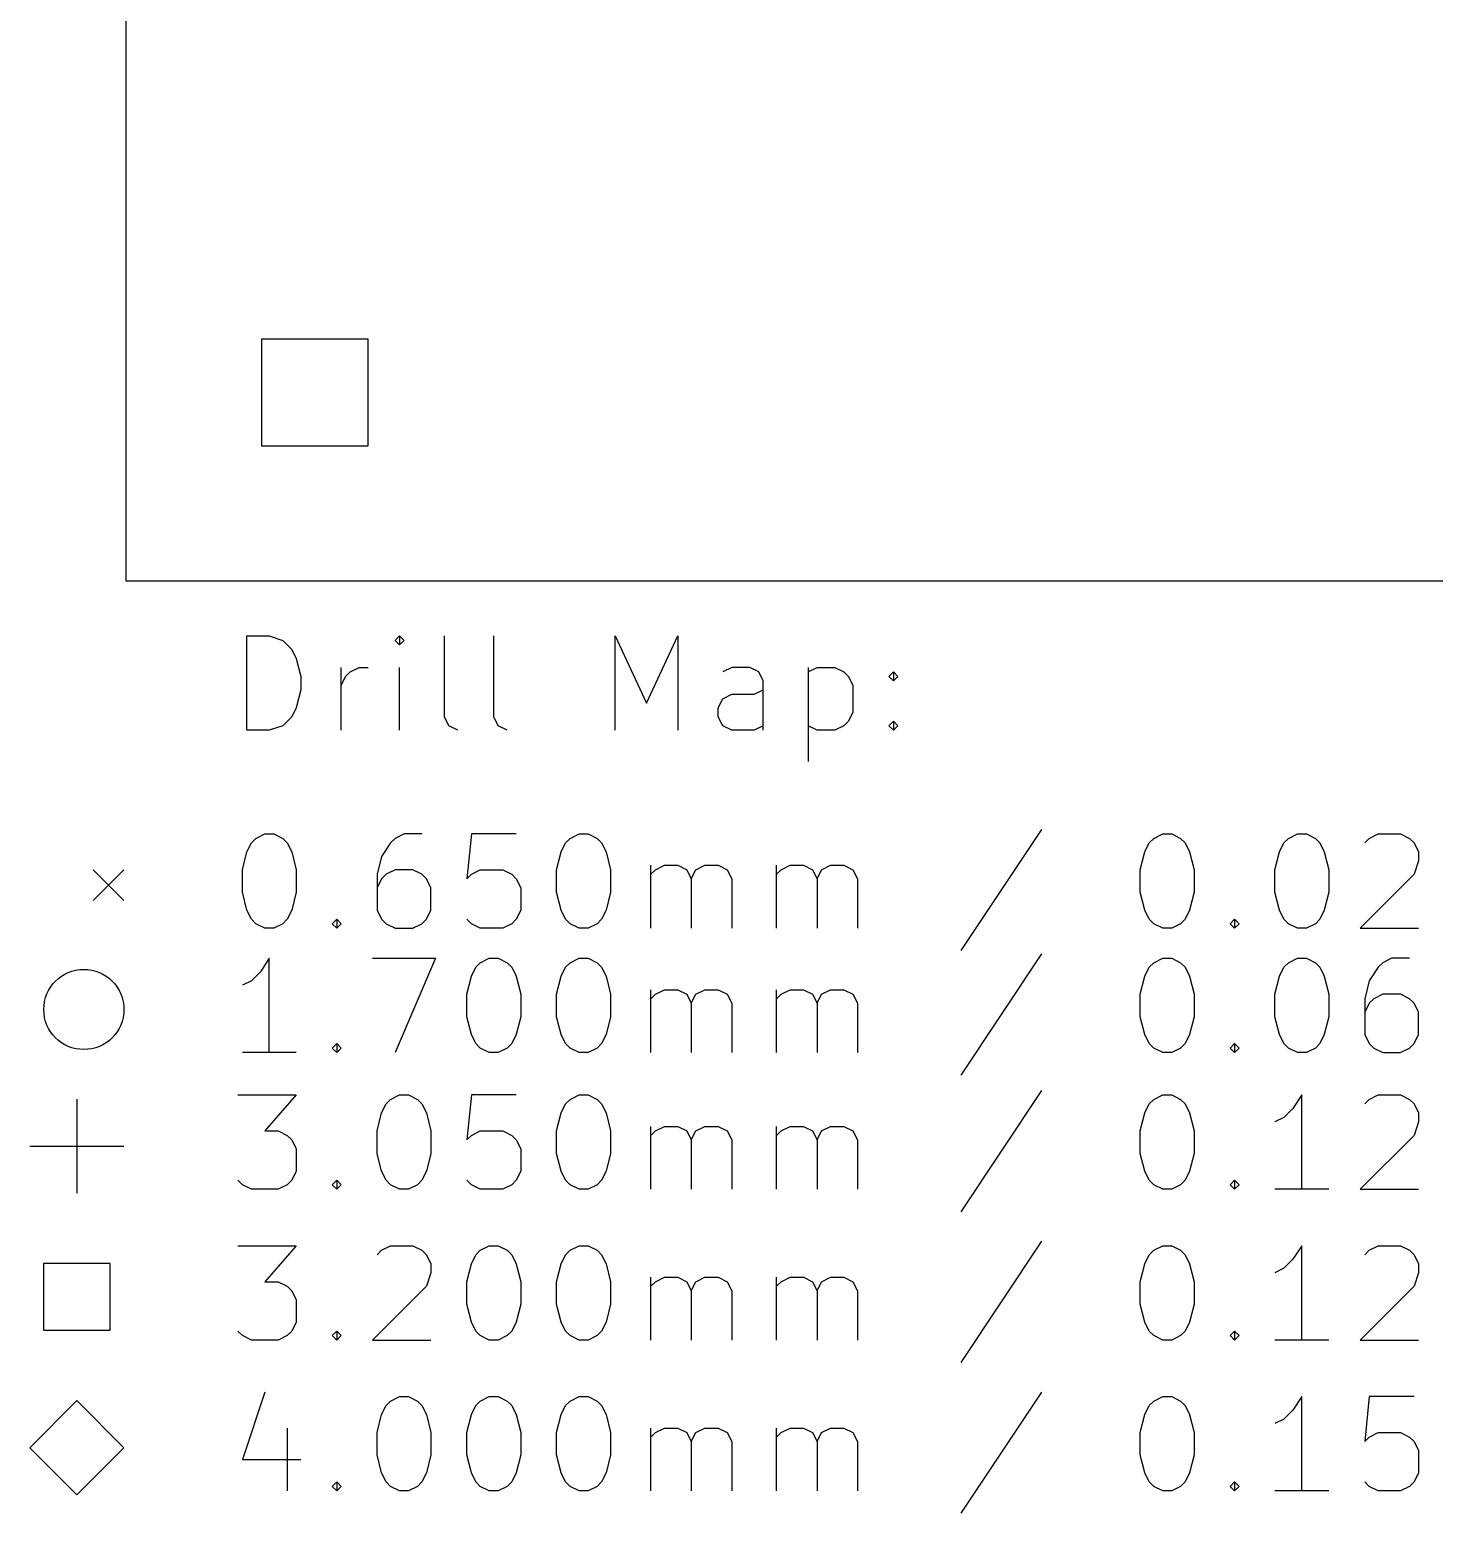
# Model space of a CAD drawing. Extents: x 0.63 to 10.16, y -5.71 to -0.71.
# Drawn here: x 0.628 to 1.801, y -5.7 to -4.461 of the extents above; entities that cross this region are included whole.
import ezdxf

# ---------------------------------------------------------------- set-up
doc = ezdxf.new("R2010")
doc.units = 0
doc.header["$MEASUREMENT"] = 0
doc.layers.add('BLACK', color=7, linetype='CONTINUOUS')

msp = doc.modelspace()

# ---------------------------------------------------------------- linework, layer by layer
at = {"layer": 'BLACK', "linetype": 'CONTINUOUS'}
for p, q in [((0.708661, -4.92126), (0.708661, -0.708661)), ((0.910684, -4.71924), (0.821599, -4.71924)), ((0.821599, -4.71924), (0.821599, -4.80832)), ((0.910684, -4.80832), (0.910684, -4.71924)), ((0.821599, -4.80832), (0.910684, -4.80832)), ((10.1575, -4.92126), (0.708661, -4.92126)), ((0.809361, -5.04586), (0.809361, -4.96712)), ((0.809361, -4.96712), (0.828109, -4.96712)), ((0.828109, -4.96712), (0.839357, -4.97087)), ((0.936845, -4.96712), (0.933095, -4.97087)), ((0.940595, -4.97087), (0.936845, -4.96712)), ((0.936845, -4.96712), (0.936845, -4.97462)), ((0.97434, -5.03461), (0.97434, -4.96712)), ((1.01559, -5.03461), (1.01559, -4.96712)), ((1.11682, -5.04586), (1.11682, -4.96712)), ((1.11682, -4.96712), (1.14307, -5.02336)), ((1.14307, -5.02336), (1.16932, -4.96712)), ((1.16932, -4.96712), (1.16932, -5.04586)), ((0.839357, -4.97087), (0.846856, -4.97837)), ((0.846856, -4.97837), (0.850606, -4.98587)), ((0.933095, -4.97087), (0.936845, -4.97462)), ((0.936845, -4.97462), (0.940595, -4.97087)), ((0.850606, -4.98587), (0.854355, -5.00087)), ((0.888101, -5.04586), (0.888101, -4.99337)), ((0.8956, -4.99712), (0.903099, -4.99337)), ((0.903099, -4.99337), (0.910598, -4.99337)), ((0.936845, -5.04586), (0.936845, -4.99337)), ((1.21431, -4.99337), (1.20681, -4.99712)), ((1.22931, -4.99337), (1.21431, -4.99337)), ((1.23681, -4.99712), (1.22931, -4.99337)), ((1.27805, -4.99337), (1.27805, -5.07211)), ((1.27805, -4.99712), (1.28555, -4.99337)), ((1.28555, -4.99337), (1.30055, -4.99337)), ((1.30055, -4.99337), (1.30805, -4.99712)), ((0.854355, -5.00087), (0.854355, -5.01211)), ((0.888101, -5.00836), (0.891851, -5.00087)), ((0.891851, -5.00087), (0.8956, -4.99712)), ((1.24056, -5.00461), (1.23681, -4.99712)), ((1.24056, -5.04586), (1.24056, -5.00461)), ((1.30805, -4.99712), (1.3118, -5.00087)), ((1.3118, -5.00087), (1.31555, -5.00836)), ((1.34554, -5.00087), (1.34929, -4.99712)), ((1.34929, -5.00461), (1.34554, -5.00087)), ((1.34929, -4.99712), (1.35304, -5.00087)), ((1.34929, -4.99712), (1.34929, -5.00461)), ((1.35304, -5.00087), (1.34929, -5.00461)), ((0.854355, -5.01211), (0.850606, -5.02711)), ((1.20681, -5.01961), (1.21431, -5.01586)), ((1.21431, -5.01586), (1.23306, -5.01586)), ((1.23306, -5.01586), (1.24056, -5.01211)), ((1.31555, -5.00836), (1.31555, -5.03086)), ((0.850606, -5.02711), (0.846856, -5.03461)), ((1.20306, -5.02711), (1.20681, -5.01961)), ((1.20306, -5.03461), (1.20306, -5.02711)), ((1.31555, -5.03086), (1.3118, -5.03836)), ((0.839357, -5.04211), (0.828109, -5.04586)), ((0.846856, -5.03461), (0.839357, -5.04211)), ((0.97809, -5.04211), (0.97434, -5.03461)), ((0.985589, -5.04586), (0.97809, -5.04211)), ((1.01933, -5.04211), (1.01559, -5.03461)), ((1.02683, -5.04586), (1.01933, -5.04211)), ((1.20681, -5.04211), (1.20306, -5.03461)), ((1.21431, -5.04586), (1.20681, -5.04211)), ((1.24056, -5.04211), (1.23306, -5.04586)), ((1.28555, -5.04586), (1.27805, -5.04211)), ((1.30805, -5.04211), (1.30055, -5.04586)), ((1.3118, -5.03836), (1.30805, -5.04211)), ((1.34554, -5.04211), (1.34929, -5.03836)), ((1.34929, -5.04586), (1.34554, -5.04211)), ((1.34929, -5.03836), (1.35304, -5.04211)), ((1.34929, -5.03836), (1.34929, -5.04586)), ((1.35304, -5.04211), (1.34929, -5.04586)), ((0.828109, -5.04586), (0.809361, -5.04586)), ((1.23306, -5.04586), (1.21431, -5.04586)), ((1.30055, -5.04586), (1.28555, -5.04586)), ((1.47303, -5.12872), (1.40554, -5.22996)), ((0.809361, -5.14747), (0.81311, -5.13997)), ((0.81311, -5.13997), (0.81686, -5.13622)), ((0.81686, -5.13622), (0.824359, -5.13247)), ((0.824359, -5.13247), (0.831858, -5.13247)), ((0.831858, -5.13247), (0.839357, -5.13622)), ((0.839357, -5.13622), (0.843107, -5.13997)), ((0.843107, -5.13997), (0.846856, -5.14747)), ((0.929346, -5.13997), (0.921847, -5.15122)), ((0.933095, -5.13622), (0.929346, -5.13997)), ((0.940595, -5.13247), (0.933095, -5.13622)), ((0.955593, -5.13247), (0.940595, -5.13247)), ((0.996838, -5.13247), (0.993088, -5.16997)), ((1.03433, -5.13247), (0.996838, -5.13247)), ((1.07183, -5.14747), (1.07558, -5.13997)), ((1.07558, -5.13997), (1.07933, -5.13622)), ((1.07933, -5.13622), (1.08683, -5.13247)), ((1.08683, -5.13247), (1.09433, -5.13247)), ((1.09433, -5.13247), (1.10182, -5.13622)), ((1.10182, -5.13622), (1.10557, -5.13997)), ((1.10557, -5.13997), (1.10932, -5.14747)), ((1.55927, -5.14747), (1.56302, -5.13997)), ((1.56302, -5.13997), (1.56677, -5.13622)), ((1.56677, -5.13622), (1.57427, -5.13247)), ((1.57427, -5.13247), (1.58176, -5.13247)), ((1.58176, -5.13247), (1.58926, -5.13622)), ((1.58926, -5.13622), (1.59301, -5.13997)), ((1.59301, -5.13997), (1.59676, -5.14747)), ((1.67175, -5.14747), (1.6755, -5.13997)), ((1.6755, -5.13997), (1.67925, -5.13622)), ((1.67925, -5.13622), (1.68675, -5.13247)), ((1.68675, -5.13247), (1.69425, -5.13247)), ((1.69425, -5.13247), (1.70175, -5.13622)), ((1.70175, -5.13622), (1.7055, -5.13997)), ((1.7055, -5.13997), (1.70925, -5.14747)), ((1.74299, -5.13997), (1.74674, -5.13622)), ((1.74674, -5.13622), (1.75424, -5.13247)), ((1.75424, -5.13247), (1.77299, -5.13247)), ((1.77299, -5.13247), (1.78049, -5.13622)), ((1.78049, -5.13622), (1.78424, -5.13997)), ((1.78424, -5.13997), (1.78799, -5.14747)), ((0.805611, -5.16247), (0.809361, -5.14747)), ((0.846856, -5.14747), (0.850606, -5.16247)), ((0.921847, -5.15122), (0.918097, -5.16622)), ((1.06808, -5.16247), (1.07183, -5.14747)), ((1.10932, -5.14747), (1.11307, -5.16247)), ((1.55552, -5.16247), (1.55927, -5.14747)), ((1.59676, -5.14747), (1.60051, -5.16247)), ((1.668, -5.16247), (1.67175, -5.14747)), ((1.70925, -5.14747), (1.713, -5.16247)), ((1.78799, -5.15497), (1.78424, -5.16622)), ((1.78799, -5.14747), (1.78799, -5.15497)), ((0.681102, -5.1624), (0.706693, -5.18799)), ((0.706693, -5.1624), (0.681102, -5.18799)), ((0.805611, -5.18122), (0.805611, -5.16247)), ((0.850606, -5.16247), (0.850606, -5.18122)), ((0.918097, -5.16622), (0.918097, -5.19622)), ((0.925596, -5.16622), (0.921847, -5.16997)), ((0.933095, -5.16247), (0.925596, -5.16622)), ((0.948094, -5.16247), (0.933095, -5.16247)), ((0.955593, -5.16622), (0.948094, -5.16247)), ((0.959342, -5.16997), (0.955593, -5.16622)), ((0.993088, -5.16997), (0.996838, -5.16622)), ((0.996838, -5.16622), (1.00434, -5.16247)), ((1.00434, -5.16247), (1.02308, -5.16247)), ((1.02308, -5.16247), (1.03058, -5.16622)), ((1.03058, -5.16622), (1.03433, -5.16997)), ((1.06808, -5.18122), (1.06808, -5.16247)), ((1.11307, -5.16247), (1.11307, -5.18122)), ((1.14682, -5.21121), (1.14682, -5.15872)), ((1.14682, -5.16622), (1.15057, -5.16247)), ((1.15057, -5.16247), (1.15807, -5.15872)), ((1.15807, -5.15872), (1.16932, -5.15872)), ((1.16932, -5.15872), (1.17682, -5.16247)), ((1.17682, -5.16247), (1.18056, -5.16997)), ((1.18056, -5.16997), (1.18431, -5.16247)), ((1.18431, -5.16247), (1.19181, -5.15872)), ((1.19181, -5.15872), (1.20306, -5.15872)), ((1.20306, -5.15872), (1.21056, -5.16247)), ((1.21056, -5.16247), (1.21431, -5.16997)), ((1.25181, -5.21121), (1.25181, -5.15872)), ((1.25181, -5.16622), (1.25556, -5.16247)), ((1.25556, -5.16247), (1.26305, -5.15872)), ((1.26305, -5.15872), (1.2743, -5.15872)), ((1.2743, -5.15872), (1.2818, -5.16247)), ((1.2818, -5.16247), (1.28555, -5.16997)), ((1.28555, -5.16997), (1.2893, -5.16247)), ((1.2893, -5.16247), (1.2968, -5.15872)), ((1.2968, -5.15872), (1.30805, -5.15872)), ((1.30805, -5.15872), (1.31555, -5.16247)), ((1.31555, -5.16247), (1.3193, -5.16997)), ((1.55552, -5.18122), (1.55552, -5.16247)), ((1.60051, -5.16247), (1.60051, -5.18122)), ((1.668, -5.18122), (1.668, -5.16247)), ((1.713, -5.16247), (1.713, -5.18122)), ((1.78424, -5.16622), (1.73924, -5.21121)), ((0.921847, -5.16997), (0.918097, -5.17747)), ((0.963092, -5.17747), (0.959342, -5.16997)), ((0.963092, -5.19622), (0.963092, -5.17747)), ((1.03433, -5.16997), (1.03808, -5.17747)), ((1.03808, -5.17747), (1.03808, -5.19622)), ((1.18056, -5.16997), (1.18056, -5.21121)), ((1.21431, -5.16997), (1.21431, -5.21121)), ((1.28555, -5.16997), (1.28555, -5.21121)), ((1.3193, -5.16997), (1.3193, -5.21121)), ((0.809361, -5.19622), (0.805611, -5.18122)), ((0.850606, -5.18122), (0.846856, -5.19622)), ((1.07183, -5.19622), (1.06808, -5.18122)), ((1.11307, -5.18122), (1.10932, -5.19622)), ((1.55927, -5.19622), (1.55552, -5.18122)), ((1.60051, -5.18122), (1.59676, -5.19622)), ((1.67175, -5.19622), (1.668, -5.18122)), ((1.713, -5.18122), (1.70925, -5.19622)), ((0.81311, -5.20371), (0.809361, -5.19622)), ((0.81686, -5.20746), (0.81311, -5.20371)), ((0.843107, -5.20371), (0.839357, -5.20746)), ((0.846856, -5.19622), (0.843107, -5.20371)), ((0.880602, -5.20746), (0.884352, -5.20371)), ((0.884352, -5.20371), (0.888101, -5.20746)), ((0.884352, -5.20371), (0.884352, -5.21121)), ((0.918097, -5.19622), (0.921847, -5.20371)), ((0.921847, -5.20371), (0.925596, -5.20746)), ((0.955593, -5.20746), (0.959342, -5.20371)), ((0.959342, -5.20371), (0.963092, -5.19622)), ((0.996838, -5.20746), (0.993088, -5.20371)), ((1.03433, -5.20371), (1.03058, -5.20746)), ((1.03808, -5.19622), (1.03433, -5.20371)), ((1.07558, -5.20371), (1.07183, -5.19622)), ((1.07933, -5.20746), (1.07558, -5.20371)), ((1.10557, -5.20371), (1.10182, -5.20746)), ((1.10932, -5.19622), (1.10557, -5.20371)), ((1.56302, -5.20371), (1.55927, -5.19622)), ((1.56677, -5.20746), (1.56302, -5.20371)), ((1.59301, -5.20371), (1.58926, -5.20746)), ((1.59676, -5.19622), (1.59301, -5.20371)), ((1.63051, -5.20746), (1.63426, -5.20371)), ((1.63426, -5.20371), (1.63801, -5.20746)), ((1.63426, -5.20371), (1.63426, -5.21121)), ((1.6755, -5.20371), (1.67175, -5.19622)), ((1.67925, -5.20746), (1.6755, -5.20371)), ((1.7055, -5.20371), (1.70175, -5.20746)), ((1.70925, -5.19622), (1.7055, -5.20371)), ((0.824359, -5.21121), (0.81686, -5.20746)), ((0.831858, -5.21121), (0.824359, -5.21121)), ((0.839357, -5.20746), (0.831858, -5.21121)), ((0.884352, -5.21121), (0.880602, -5.20746)), ((0.888101, -5.20746), (0.884352, -5.21121)), ((0.925596, -5.20746), (0.933095, -5.21121)), ((0.933095, -5.21121), (0.948094, -5.21121)), ((0.948094, -5.21121), (0.955593, -5.20746)), ((1.00434, -5.21121), (0.996838, -5.20746)), ((1.02308, -5.21121), (1.00434, -5.21121)), ((1.03058, -5.20746), (1.02308, -5.21121)), ((1.08683, -5.21121), (1.07933, -5.20746)), ((1.09433, -5.21121), (1.08683, -5.21121)), ((1.10182, -5.20746), (1.09433, -5.21121)), ((1.57427, -5.21121), (1.56677, -5.20746)), ((1.58176, -5.21121), (1.57427, -5.21121)), ((1.58926, -5.20746), (1.58176, -5.21121)), ((1.63426, -5.21121), (1.63051, -5.20746)), ((1.63801, -5.20746), (1.63426, -5.21121)), ((1.68675, -5.21121), (1.67925, -5.20746)), ((1.69425, -5.21121), (1.68675, -5.21121)), ((1.70175, -5.20746), (1.69425, -5.21121)), ((1.73924, -5.21121), (1.78799, -5.21121)), ((0.828109, -5.23641), (0.82061, -5.24766)), ((0.828109, -5.31515), (0.828109, -5.23641)), ((0.914348, -5.23641), (0.966841, -5.23641)), ((0.966841, -5.23641), (0.933095, -5.31515)), ((1.00059, -5.24391), (1.00434, -5.24016)), ((1.00434, -5.24016), (1.01184, -5.23641)), ((1.01184, -5.23641), (1.01933, -5.23641)), ((1.01933, -5.23641), (1.02683, -5.24016)), ((1.02683, -5.24016), (1.03058, -5.24391)), ((1.07558, -5.24391), (1.07933, -5.24016)), ((1.07933, -5.24016), (1.08683, -5.23641)), ((1.08683, -5.23641), (1.09433, -5.23641)), ((1.09433, -5.23641), (1.10182, -5.24016)), ((1.10182, -5.24016), (1.10557, -5.24391)), ((1.47303, -5.23266), (1.40554, -5.3339)), ((1.56302, -5.24391), (1.56677, -5.24016)), ((1.56677, -5.24016), (1.57427, -5.23641)), ((1.57427, -5.23641), (1.58176, -5.23641)), ((1.58176, -5.23641), (1.58926, -5.24016)), ((1.58926, -5.24016), (1.59301, -5.24391)), ((1.6755, -5.24391), (1.67925, -5.24016)), ((1.67925, -5.24016), (1.68675, -5.23641)), ((1.68675, -5.23641), (1.69425, -5.23641)), ((1.69425, -5.23641), (1.70175, -5.24016)), ((1.70175, -5.24016), (1.7055, -5.24391)), ((1.75799, -5.24016), (1.75424, -5.24391)), ((1.76549, -5.23641), (1.75799, -5.24016)), ((1.78049, -5.23641), (1.76549, -5.23641)), ((0.82061, -5.24766), (0.81311, -5.25516)), ((0.993088, -5.26641), (0.996838, -5.25141)), ((0.996838, -5.25141), (1.00059, -5.24391)), ((1.03058, -5.24391), (1.03433, -5.25141)), ((1.03433, -5.25141), (1.03808, -5.26641)), ((1.06808, -5.26641), (1.07183, -5.25141)), ((1.07183, -5.25141), (1.07558, -5.24391)), ((1.10557, -5.24391), (1.10932, -5.25141)), ((1.10932, -5.25141), (1.11307, -5.26641)), ((1.55552, -5.26641), (1.55927, -5.25141)), ((1.55927, -5.25141), (1.56302, -5.24391)), ((1.59301, -5.24391), (1.59676, -5.25141)), ((1.59676, -5.25141), (1.60051, -5.26641)), ((1.668, -5.26641), (1.67175, -5.25141)), ((1.67175, -5.25141), (1.6755, -5.24391)), ((1.7055, -5.24391), (1.70925, -5.25141)), ((1.70925, -5.25141), (1.713, -5.26641)), ((1.75424, -5.24391), (1.74674, -5.25516)), ((0.81311, -5.25516), (0.805611, -5.25891)), ((0.993088, -5.28515), (0.993088, -5.26641)), ((1.03808, -5.26641), (1.03808, -5.28515)), ((1.06808, -5.28515), (1.06808, -5.26641)), ((1.11307, -5.26641), (1.11307, -5.28515)), ((1.14682, -5.31515), (1.14682, -5.26266)), ((1.14682, -5.27016), (1.15057, -5.26641)), ((1.15057, -5.26641), (1.15807, -5.26266)), ((1.15807, -5.26266), (1.16932, -5.26266)), ((1.16932, -5.26266), (1.17682, -5.26641)), ((1.17682, -5.26641), (1.18056, -5.27391)), ((1.18056, -5.27391), (1.18431, -5.26641)), ((1.18431, -5.26641), (1.19181, -5.26266)), ((1.19181, -5.26266), (1.20306, -5.26266)), ((1.20306, -5.26266), (1.21056, -5.26641)), ((1.21056, -5.26641), (1.21431, -5.27391)), ((1.25181, -5.31515), (1.25181, -5.26266)), ((1.25181, -5.27016), (1.25556, -5.26641)), ((1.25556, -5.26641), (1.26305, -5.26266)), ((1.26305, -5.26266), (1.2743, -5.26266)), ((1.2743, -5.26266), (1.2818, -5.26641)), ((1.2818, -5.26641), (1.28555, -5.27391)), ((1.28555, -5.27391), (1.2893, -5.26641)), ((1.2893, -5.26641), (1.2968, -5.26266)), ((1.2968, -5.26266), (1.30805, -5.26266)), ((1.30805, -5.26266), (1.31555, -5.26641)), ((1.31555, -5.26641), (1.3193, -5.27391)), ((1.55552, -5.28515), (1.55552, -5.26641)), ((1.60051, -5.26641), (1.60051, -5.28515)), ((1.668, -5.28515), (1.668, -5.26641)), ((1.713, -5.26641), (1.713, -5.28515)), ((1.74674, -5.25516), (1.74299, -5.27016)), ((1.75799, -5.26641), (1.75049, -5.27016)), ((1.77299, -5.26641), (1.75799, -5.26641)), ((1.78049, -5.27016), (1.77299, -5.26641)), ((1.18056, -5.27391), (1.18056, -5.31515)), ((1.21431, -5.27391), (1.21431, -5.31515)), ((1.28555, -5.27391), (1.28555, -5.31515)), ((1.3193, -5.27391), (1.3193, -5.31515)), ((1.74299, -5.27016), (1.74299, -5.30015)), ((1.74674, -5.27391), (1.74299, -5.28141)), ((1.75049, -5.27016), (1.74674, -5.27391)), ((1.78424, -5.27391), (1.78049, -5.27016)), ((1.78799, -5.28141), (1.78424, -5.27391)), ((0.996838, -5.30015), (0.993088, -5.28515)), ((1.03808, -5.28515), (1.03433, -5.30015)), ((1.07183, -5.30015), (1.06808, -5.28515)), ((1.11307, -5.28515), (1.10932, -5.30015)), ((1.55927, -5.30015), (1.55552, -5.28515)), ((1.60051, -5.28515), (1.59676, -5.30015)), ((1.67175, -5.30015), (1.668, -5.28515)), ((1.713, -5.28515), (1.70925, -5.30015)), ((1.78799, -5.30015), (1.78799, -5.28141)), ((1.00059, -5.30765), (0.996838, -5.30015)), ((1.03433, -5.30015), (1.03058, -5.30765)), ((1.07558, -5.30765), (1.07183, -5.30015)), ((1.10932, -5.30015), (1.10557, -5.30765)), ((1.56302, -5.30765), (1.55927, -5.30015)), ((1.59676, -5.30015), (1.59301, -5.30765)), ((1.6755, -5.30765), (1.67175, -5.30015)), ((1.70925, -5.30015), (1.7055, -5.30765)), ((1.74299, -5.30015), (1.74674, -5.30765)), ((1.78424, -5.30765), (1.78799, -5.30015)), ((0.850606, -5.31515), (0.805611, -5.31515)), ((0.880602, -5.3114), (0.884352, -5.30765)), ((0.884352, -5.31515), (0.880602, -5.3114)), ((0.884352, -5.30765), (0.888101, -5.3114)), ((0.884352, -5.30765), (0.884352, -5.31515)), ((0.888101, -5.3114), (0.884352, -5.31515)), ((1.00434, -5.3114), (1.00059, -5.30765)), ((1.01184, -5.31515), (1.00434, -5.3114)), ((1.01933, -5.31515), (1.01184, -5.31515)), ((1.02683, -5.3114), (1.01933, -5.31515)), ((1.03058, -5.30765), (1.02683, -5.3114)), ((1.07933, -5.3114), (1.07558, -5.30765)), ((1.08683, -5.31515), (1.07933, -5.3114)), ((1.09433, -5.31515), (1.08683, -5.31515)), ((1.10182, -5.3114), (1.09433, -5.31515)), ((1.10557, -5.30765), (1.10182, -5.3114)), ((1.56677, -5.3114), (1.56302, -5.30765)), ((1.57427, -5.31515), (1.56677, -5.3114)), ((1.58176, -5.31515), (1.57427, -5.31515)), ((1.58926, -5.3114), (1.58176, -5.31515)), ((1.59301, -5.30765), (1.58926, -5.3114)), ((1.63051, -5.3114), (1.63426, -5.30765)), ((1.63426, -5.31515), (1.63051, -5.3114)), ((1.63426, -5.30765), (1.63801, -5.3114)), ((1.63426, -5.30765), (1.63426, -5.31515)), ((1.63801, -5.3114), (1.63426, -5.31515)), ((1.67925, -5.3114), (1.6755, -5.30765)), ((1.68675, -5.31515), (1.67925, -5.3114)), ((1.69425, -5.31515), (1.68675, -5.31515)), ((1.70175, -5.3114), (1.69425, -5.31515)), ((1.7055, -5.30765), (1.70175, -5.3114)), ((1.74674, -5.30765), (1.75049, -5.3114)), ((1.75049, -5.3114), (1.75799, -5.31515)), ((1.75799, -5.31515), (1.77299, -5.31515)), ((1.77299, -5.31515), (1.78049, -5.3114)), ((1.78049, -5.3114), (1.78424, -5.30765)), ((0.667323, -5.35394), (0.667323, -5.43268)), ((0.801862, -5.35058), (0.850606, -5.35058)), ((0.850606, -5.35058), (0.824359, -5.38058)), ((0.929346, -5.35433), (0.936845, -5.35058)), ((0.936845, -5.35058), (0.944344, -5.35058)), ((0.944344, -5.35058), (0.951843, -5.35433)), ((0.996838, -5.35058), (0.993088, -5.38808)), ((1.03433, -5.35058), (0.996838, -5.35058)), ((1.07933, -5.35433), (1.08683, -5.35058)), ((1.08683, -5.35058), (1.09433, -5.35058)), ((1.09433, -5.35058), (1.10182, -5.35433)), ((1.47303, -5.34683), (1.40554, -5.44807)), ((1.56677, -5.35433), (1.57427, -5.35058)), ((1.57427, -5.35058), (1.58176, -5.35058)), ((1.58176, -5.35058), (1.58926, -5.35433)), ((1.6905, -5.35058), (1.683, -5.36183)), ((1.6905, -5.42932), (1.6905, -5.35058)), ((1.74674, -5.35433), (1.75424, -5.35058)), ((1.75424, -5.35058), (1.77299, -5.35058)), ((1.77299, -5.35058), (1.78049, -5.35433)), ((0.918097, -5.38058), (0.921847, -5.36558)), ((0.921847, -5.36558), (0.925596, -5.35808)), ((0.925596, -5.35808), (0.929346, -5.35433)), ((0.951843, -5.35433), (0.955593, -5.35808)), ((0.955593, -5.35808), (0.959342, -5.36558)), ((0.959342, -5.36558), (0.963092, -5.38058)), ((1.06808, -5.38058), (1.07183, -5.36558)), ((1.07183, -5.36558), (1.07558, -5.35808)), ((1.07558, -5.35808), (1.07933, -5.35433)), ((1.10182, -5.35433), (1.10557, -5.35808)), ((1.10557, -5.35808), (1.10932, -5.36558)), ((1.10932, -5.36558), (1.11307, -5.38058)), ((1.55552, -5.38058), (1.55927, -5.36558)), ((1.55927, -5.36558), (1.56302, -5.35808)), ((1.56302, -5.35808), (1.56677, -5.35433)), ((1.58926, -5.35433), (1.59301, -5.35808)), ((1.59301, -5.35808), (1.59676, -5.36558)), ((1.59676, -5.36558), (1.60051, -5.38058)), ((1.683, -5.36183), (1.6755, -5.36933)), ((1.74299, -5.35808), (1.74674, -5.35433)), ((1.78049, -5.35433), (1.78424, -5.35808)), ((1.78424, -5.35808), (1.78799, -5.36558)), ((1.78799, -5.36558), (1.78799, -5.37308)), ((1.14682, -5.42932), (1.14682, -5.37683)), ((1.15057, -5.38058), (1.15807, -5.37683)), ((1.15807, -5.37683), (1.16932, -5.37683)), ((1.16932, -5.37683), (1.17682, -5.38058)), ((1.18431, -5.38058), (1.19181, -5.37683)), ((1.19181, -5.37683), (1.20306, -5.37683)), ((1.20306, -5.37683), (1.21056, -5.38058)), ((1.25181, -5.42932), (1.25181, -5.37683)), ((1.25556, -5.38058), (1.26305, -5.37683)), ((1.26305, -5.37683), (1.2743, -5.37683)), ((1.2743, -5.37683), (1.2818, -5.38058)), ((1.2893, -5.38058), (1.2968, -5.37683)), ((1.2968, -5.37683), (1.30805, -5.37683)), ((1.30805, -5.37683), (1.31555, -5.38058)), ((1.6755, -5.36933), (1.668, -5.37308)), ((1.78799, -5.37308), (1.78424, -5.38433)), ((0.824359, -5.38058), (0.835608, -5.38058)), ((0.835608, -5.38058), (0.843107, -5.38433)), ((0.843107, -5.38433), (0.846856, -5.38808)), ((0.846856, -5.38808), (0.850606, -5.39558)), ((0.918097, -5.39933), (0.918097, -5.38058)), ((0.963092, -5.38058), (0.963092, -5.39933)), ((0.993088, -5.38808), (0.996838, -5.38433)), ((0.996838, -5.38433), (1.00434, -5.38058)), ((1.00434, -5.38058), (1.02308, -5.38058)), ((1.02308, -5.38058), (1.03058, -5.38433)), ((1.03058, -5.38433), (1.03433, -5.38808)), ((1.03433, -5.38808), (1.03808, -5.39558)), ((1.06808, -5.39933), (1.06808, -5.38058)), ((1.11307, -5.38058), (1.11307, -5.39933)), ((1.14682, -5.38433), (1.15057, -5.38058)), ((1.17682, -5.38058), (1.18056, -5.38808)), ((1.18056, -5.38808), (1.18431, -5.38058)), ((1.18056, -5.38808), (1.18056, -5.42932)), ((1.21056, -5.38058), (1.21431, -5.38808)), ((1.21431, -5.38808), (1.21431, -5.42932)), ((1.25181, -5.38433), (1.25556, -5.38058)), ((1.2818, -5.38058), (1.28555, -5.38808)), ((1.28555, -5.38808), (1.2893, -5.38058)), ((1.28555, -5.38808), (1.28555, -5.42932)), ((1.31555, -5.38058), (1.3193, -5.38808)), ((1.3193, -5.38808), (1.3193, -5.42932)), ((1.55552, -5.39933), (1.55552, -5.38058)), ((1.60051, -5.38058), (1.60051, -5.39933)), ((1.78424, -5.38433), (1.73924, -5.42932)), ((0.627953, -5.39331), (0.706693, -5.39331)), ((0.850606, -5.39558), (0.850606, -5.41433)), ((0.921847, -5.41433), (0.918097, -5.39933)), ((0.963092, -5.39933), (0.959342, -5.41433)), ((1.03808, -5.39558), (1.03808, -5.41433)), ((1.07183, -5.41433), (1.06808, -5.39933)), ((1.11307, -5.39933), (1.10932, -5.41433)), ((1.55927, -5.41433), (1.55552, -5.39933)), ((1.60051, -5.39933), (1.59676, -5.41433)), ((0.850606, -5.41433), (0.846856, -5.42183)), ((0.925596, -5.42183), (0.921847, -5.41433)), ((0.959342, -5.41433), (0.955593, -5.42183)), ((1.03808, -5.41433), (1.03433, -5.42183)), ((1.07558, -5.42183), (1.07183, -5.41433)), ((1.10932, -5.41433), (1.10557, -5.42183)), ((1.56302, -5.42183), (1.55927, -5.41433)), ((1.59676, -5.41433), (1.59301, -5.42183)), ((0.805611, -5.42557), (0.801862, -5.42183)), ((0.81311, -5.42932), (0.805611, -5.42557)), ((0.843107, -5.42557), (0.835608, -5.42932)), ((0.846856, -5.42183), (0.843107, -5.42557)), ((0.880602, -5.42557), (0.884352, -5.42183)), ((0.884352, -5.42932), (0.880602, -5.42557)), ((0.884352, -5.42183), (0.888101, -5.42557)), ((0.884352, -5.42183), (0.884352, -5.42932)), ((0.888101, -5.42557), (0.884352, -5.42932)), ((0.929346, -5.42557), (0.925596, -5.42183)), ((0.936845, -5.42932), (0.929346, -5.42557)), ((0.951843, -5.42557), (0.944344, -5.42932)), ((0.955593, -5.42183), (0.951843, -5.42557)), ((0.996838, -5.42557), (0.993088, -5.42183)), ((1.00434, -5.42932), (0.996838, -5.42557)), ((1.03058, -5.42557), (1.02308, -5.42932)), ((1.03433, -5.42183), (1.03058, -5.42557)), ((1.07933, -5.42557), (1.07558, -5.42183)), ((1.08683, -5.42932), (1.07933, -5.42557)), ((1.10182, -5.42557), (1.09433, -5.42932)), ((1.10557, -5.42183), (1.10182, -5.42557)), ((1.56677, -5.42557), (1.56302, -5.42183)), ((1.57427, -5.42932), (1.56677, -5.42557)), ((1.58926, -5.42557), (1.58176, -5.42932)), ((1.59301, -5.42183), (1.58926, -5.42557)), ((1.63051, -5.42557), (1.63426, -5.42183)), ((1.63426, -5.42932), (1.63051, -5.42557)), ((1.63426, -5.42183), (1.63801, -5.42557)), ((1.63426, -5.42183), (1.63426, -5.42932)), ((1.63801, -5.42557), (1.63426, -5.42932)), ((0.835608, -5.42932), (0.81311, -5.42932)), ((0.944344, -5.42932), (0.936845, -5.42932)), ((1.02308, -5.42932), (1.00434, -5.42932)), ((1.09433, -5.42932), (1.08683, -5.42932)), ((1.58176, -5.42932), (1.57427, -5.42932)), ((1.713, -5.42932), (1.668, -5.42932)), ((1.73924, -5.42932), (1.78799, -5.42932)), ((0.801862, -5.47657), (0.850606, -5.47657)), ((0.850606, -5.47657), (0.824359, -5.50656)), ((0.921847, -5.48032), (0.929346, -5.47657)), ((0.929346, -5.47657), (0.948094, -5.47657)), ((0.948094, -5.47657), (0.955593, -5.48032)), ((1.00434, -5.48032), (1.01184, -5.47657)), ((1.01184, -5.47657), (1.01933, -5.47657)), ((1.01933, -5.47657), (1.02683, -5.48032)), ((1.07933, -5.48032), (1.08683, -5.47657)), ((1.08683, -5.47657), (1.09433, -5.47657)), ((1.09433, -5.47657), (1.10182, -5.48032)), ((1.47303, -5.47282), (1.40554, -5.57406)), ((1.56677, -5.48032), (1.57427, -5.47657)), ((1.57427, -5.47657), (1.58176, -5.47657)), ((1.58176, -5.47657), (1.58926, -5.48032)), ((1.6905, -5.47657), (1.683, -5.48782)), ((1.6905, -5.55531), (1.6905, -5.47657)), ((1.74674, -5.48032), (1.75424, -5.47657)), ((1.75424, -5.47657), (1.77299, -5.47657)), ((1.77299, -5.47657), (1.78049, -5.48032)), ((0.918097, -5.48407), (0.921847, -5.48032)), ((0.955593, -5.48032), (0.959342, -5.48407)), ((0.959342, -5.48407), (0.963092, -5.49157)), ((0.996838, -5.49157), (1.00059, -5.48407)), ((1.00059, -5.48407), (1.00434, -5.48032)), ((1.02683, -5.48032), (1.03058, -5.48407)), ((1.03058, -5.48407), (1.03433, -5.49157)), ((1.07183, -5.49157), (1.07558, -5.48407)), ((1.07558, -5.48407), (1.07933, -5.48032)), ((1.10182, -5.48032), (1.10557, -5.48407)), ((1.10557, -5.48407), (1.10932, -5.49157)), ((1.55927, -5.49157), (1.56302, -5.48407)), ((1.56302, -5.48407), (1.56677, -5.48032)), ((1.58926, -5.48032), (1.59301, -5.48407)), ((1.59301, -5.48407), (1.59676, -5.49157)), ((1.683, -5.48782), (1.6755, -5.49532)), ((1.74299, -5.48407), (1.74674, -5.48032)), ((1.78049, -5.48032), (1.78424, -5.48407)), ((1.78424, -5.48407), (1.78799, -5.49157)), ((0.695162, -5.49145), (0.639484, -5.49145)), ((0.639484, -5.49145), (0.639484, -5.54713)), ((0.695162, -5.54713), (0.695162, -5.49145)), ((0.963092, -5.49907), (0.959342, -5.51031)), ((0.963092, -5.49157), (0.963092, -5.49907)), ((0.993088, -5.50656), (0.996838, -5.49157)), ((1.03433, -5.49157), (1.03808, -5.50656)), ((1.06808, -5.50656), (1.07183, -5.49157)), ((1.10932, -5.49157), (1.11307, -5.50656)), ((1.14682, -5.55531), (1.14682, -5.50282)), ((1.15057, -5.50656), (1.15807, -5.50282)), ((1.15807, -5.50282), (1.16932, -5.50282)), ((1.16932, -5.50282), (1.17682, -5.50656)), ((1.18431, -5.50656), (1.19181, -5.50282)), ((1.19181, -5.50282), (1.20306, -5.50282)), ((1.20306, -5.50282), (1.21056, -5.50656)), ((1.25181, -5.55531), (1.25181, -5.50282)), ((1.25556, -5.50656), (1.26305, -5.50282)), ((1.26305, -5.50282), (1.2743, -5.50282)), ((1.2743, -5.50282), (1.2818, -5.50656)), ((1.2893, -5.50656), (1.2968, -5.50282)), ((1.2968, -5.50282), (1.30805, -5.50282)), ((1.30805, -5.50282), (1.31555, -5.50656)), ((1.55552, -5.50656), (1.55927, -5.49157)), ((1.59676, -5.49157), (1.60051, -5.50656)), ((1.6755, -5.49532), (1.668, -5.49907)), ((1.78799, -5.49907), (1.78424, -5.51031)), ((1.78799, -5.49157), (1.78799, -5.49907)), ((0.824359, -5.50656), (0.835608, -5.50656)), ((0.835608, -5.50656), (0.843107, -5.51031)), ((0.843107, -5.51031), (0.846856, -5.51406)), ((0.846856, -5.51406), (0.850606, -5.52156)), ((0.959342, -5.51031), (0.914348, -5.55531)), ((0.993088, -5.52531), (0.993088, -5.50656)), ((1.03808, -5.50656), (1.03808, -5.52531)), ((1.06808, -5.52531), (1.06808, -5.50656)), ((1.11307, -5.50656), (1.11307, -5.52531)), ((1.14682, -5.51031), (1.15057, -5.50656)), ((1.17682, -5.50656), (1.18056, -5.51406)), ((1.18056, -5.51406), (1.18431, -5.50656)), ((1.18056, -5.51406), (1.18056, -5.55531)), ((1.21056, -5.50656), (1.21431, -5.51406)), ((1.21431, -5.51406), (1.21431, -5.55531)), ((1.25181, -5.51031), (1.25556, -5.50656)), ((1.2818, -5.50656), (1.28555, -5.51406)), ((1.28555, -5.51406), (1.2893, -5.50656)), ((1.28555, -5.51406), (1.28555, -5.55531)), ((1.31555, -5.50656), (1.3193, -5.51406)), ((1.3193, -5.51406), (1.3193, -5.55531)), ((1.55552, -5.52531), (1.55552, -5.50656)), ((1.60051, -5.50656), (1.60051, -5.52531)), ((1.78424, -5.51031), (1.73924, -5.55531)), ((0.850606, -5.52156), (0.850606, -5.54031)), ((0.996838, -5.54031), (0.993088, -5.52531)), ((1.03808, -5.52531), (1.03433, -5.54031)), ((1.07183, -5.54031), (1.06808, -5.52531)), ((1.11307, -5.52531), (1.10932, -5.54031)), ((1.55927, -5.54031), (1.55552, -5.52531)), ((1.60051, -5.52531), (1.59676, -5.54031)), ((0.639484, -5.54713), (0.695162, -5.54713)), ((0.805611, -5.55156), (0.801862, -5.54781)), ((0.81311, -5.55531), (0.805611, -5.55156)), ((0.843107, -5.55156), (0.835608, -5.55531)), ((0.846856, -5.54781), (0.843107, -5.55156)), ((0.850606, -5.54031), (0.846856, -5.54781)), ((0.880602, -5.55156), (0.884352, -5.54781)), ((0.884352, -5.55531), (0.880602, -5.55156)), ((0.884352, -5.54781), (0.888101, -5.55156)), ((0.884352, -5.54781), (0.884352, -5.55531)), ((0.888101, -5.55156), (0.884352, -5.55531)), ((1.00059, -5.54781), (0.996838, -5.54031)), ((1.00434, -5.55156), (1.00059, -5.54781)), ((1.01184, -5.55531), (1.00434, -5.55156)), ((1.02683, -5.55156), (1.01933, -5.55531)), ((1.03058, -5.54781), (1.02683, -5.55156)), ((1.03433, -5.54031), (1.03058, -5.54781)), ((1.07558, -5.54781), (1.07183, -5.54031)), ((1.07933, -5.55156), (1.07558, -5.54781)), ((1.08683, -5.55531), (1.07933, -5.55156)), ((1.10182, -5.55156), (1.09433, -5.55531)), ((1.10557, -5.54781), (1.10182, -5.55156)), ((1.10932, -5.54031), (1.10557, -5.54781)), ((1.56302, -5.54781), (1.55927, -5.54031)), ((1.56677, -5.55156), (1.56302, -5.54781)), ((1.57427, -5.55531), (1.56677, -5.55156)), ((1.58926, -5.55156), (1.58176, -5.55531)), ((1.59301, -5.54781), (1.58926, -5.55156)), ((1.59676, -5.54031), (1.59301, -5.54781)), ((1.63051, -5.55156), (1.63426, -5.54781)), ((1.63426, -5.55531), (1.63051, -5.55156)), ((1.63426, -5.54781), (1.63801, -5.55156)), ((1.63426, -5.54781), (1.63426, -5.55531)), ((1.63801, -5.55156), (1.63426, -5.55531)), ((0.835608, -5.55531), (0.81311, -5.55531)), ((0.914348, -5.55531), (0.963092, -5.55531)), ((1.01933, -5.55531), (1.01184, -5.55531)), ((1.09433, -5.55531), (1.08683, -5.55531)), ((1.58176, -5.55531), (1.57427, -5.55531)), ((1.713, -5.55531), (1.668, -5.55531)), ((1.73924, -5.55531), (1.78799, -5.55531)), ((0.824359, -5.5988), (0.805611, -5.65505)), ((1.47303, -5.5988), (1.40554, -5.70004)), ((0.667323, -5.60591), (0.627953, -5.64528)), ((0.706693, -5.64528), (0.667323, -5.60591)), ((0.921847, -5.61755), (0.925596, -5.61005)), ((0.925596, -5.61005), (0.929346, -5.6063)), ((0.929346, -5.6063), (0.936845, -5.60255)), ((0.936845, -5.60255), (0.944344, -5.60255)), ((0.944344, -5.60255), (0.951843, -5.6063)), ((0.951843, -5.6063), (0.955593, -5.61005)), ((0.955593, -5.61005), (0.959342, -5.61755)), ((0.996838, -5.61755), (1.00059, -5.61005)), ((1.00059, -5.61005), (1.00434, -5.6063)), ((1.00434, -5.6063), (1.01184, -5.60255)), ((1.01184, -5.60255), (1.01933, -5.60255)), ((1.01933, -5.60255), (1.02683, -5.6063)), ((1.02683, -5.6063), (1.03058, -5.61005)), ((1.03058, -5.61005), (1.03433, -5.61755)), ((1.07183, -5.61755), (1.07558, -5.61005)), ((1.07558, -5.61005), (1.07933, -5.6063)), ((1.07933, -5.6063), (1.08683, -5.60255)), ((1.08683, -5.60255), (1.09433, -5.60255)), ((1.09433, -5.60255), (1.10182, -5.6063)), ((1.10182, -5.6063), (1.10557, -5.61005)), ((1.10557, -5.61005), (1.10932, -5.61755)), ((1.55927, -5.61755), (1.56302, -5.61005)), ((1.56302, -5.61005), (1.56677, -5.6063)), ((1.56677, -5.6063), (1.57427, -5.60255)), ((1.57427, -5.60255), (1.58176, -5.60255)), ((1.58176, -5.60255), (1.58926, -5.6063)), ((1.58926, -5.6063), (1.59301, -5.61005)), ((1.59301, -5.61005), (1.59676, -5.61755)), ((1.683, -5.6138), (1.6755, -5.6213)), ((1.6905, -5.60255), (1.683, -5.6138)), ((1.6905, -5.68129), (1.6905, -5.60255)), ((1.74674, -5.60255), (1.74299, -5.64005)), ((1.78424, -5.60255), (1.74674, -5.60255)), ((0.918097, -5.63255), (0.921847, -5.61755)), ((0.959342, -5.61755), (0.963092, -5.63255)), ((0.993088, -5.63255), (0.996838, -5.61755)), ((1.03433, -5.61755), (1.03808, -5.63255)), ((1.06808, -5.63255), (1.07183, -5.61755)), ((1.10932, -5.61755), (1.11307, -5.63255)), ((1.55552, -5.63255), (1.55927, -5.61755)), ((1.59676, -5.61755), (1.60051, -5.63255)), ((1.6755, -5.6213), (1.668, -5.62505)), ((0.843107, -5.6288), (0.843107, -5.68129)), ((0.918097, -5.6513), (0.918097, -5.63255)), ((0.963092, -5.63255), (0.963092, -5.6513)), ((0.993088, -5.6513), (0.993088, -5.63255)), ((1.03808, -5.63255), (1.03808, -5.6513)), ((1.06808, -5.6513), (1.06808, -5.63255)), ((1.11307, -5.63255), (1.11307, -5.6513)), ((1.14682, -5.68129), (1.14682, -5.6288)), ((1.14682, -5.6363), (1.15057, -5.63255)), ((1.15057, -5.63255), (1.15807, -5.6288)), ((1.15807, -5.6288), (1.16932, -5.6288)), ((1.16932, -5.6288), (1.17682, -5.63255)), ((1.17682, -5.63255), (1.18056, -5.64005)), ((1.18056, -5.64005), (1.18431, -5.63255)), ((1.18431, -5.63255), (1.19181, -5.6288)), ((1.19181, -5.6288), (1.20306, -5.6288)), ((1.20306, -5.6288), (1.21056, -5.63255)), ((1.21056, -5.63255), (1.21431, -5.64005)), ((1.25181, -5.68129), (1.25181, -5.6288)), ((1.25181, -5.6363), (1.25556, -5.63255)), ((1.25556, -5.63255), (1.26305, -5.6288)), ((1.26305, -5.6288), (1.2743, -5.6288)), ((1.2743, -5.6288), (1.2818, -5.63255)), ((1.2818, -5.63255), (1.28555, -5.64005)), ((1.28555, -5.64005), (1.2893, -5.63255)), ((1.2893, -5.63255), (1.2968, -5.6288)), ((1.2968, -5.6288), (1.30805, -5.6288)), ((1.30805, -5.6288), (1.31555, -5.63255)), ((1.31555, -5.63255), (1.3193, -5.64005)), ((1.55552, -5.6513), (1.55552, -5.63255)), ((1.60051, -5.63255), (1.60051, -5.6513)), ((1.74299, -5.64005), (1.74674, -5.6363)), ((1.74674, -5.6363), (1.75424, -5.63255)), ((1.75424, -5.63255), (1.77299, -5.63255)), ((1.77299, -5.63255), (1.78049, -5.6363)), ((1.78049, -5.6363), (1.78424, -5.64005)), ((0.627953, -5.64528), (0.667323, -5.68465)), ((0.667323, -5.68465), (0.706693, -5.64528)), ((0.921847, -5.66629), (0.918097, -5.6513)), ((0.963092, -5.6513), (0.959342, -5.66629)), ((0.996838, -5.66629), (0.993088, -5.6513)), ((1.03808, -5.6513), (1.03433, -5.66629)), ((1.07183, -5.66629), (1.06808, -5.6513)), ((1.11307, -5.6513), (1.10932, -5.66629)), ((1.18056, -5.64005), (1.18056, -5.68129)), ((1.21431, -5.64005), (1.21431, -5.68129)), ((1.28555, -5.64005), (1.28555, -5.68129)), ((1.3193, -5.64005), (1.3193, -5.68129)), ((1.55927, -5.66629), (1.55552, -5.6513)), ((1.60051, -5.6513), (1.59676, -5.66629)), ((1.78424, -5.64005), (1.78799, -5.64755)), ((1.78799, -5.64755), (1.78799, -5.66629)), ((0.805611, -5.65505), (0.854355, -5.65505)), ((0.880602, -5.67754), (0.884352, -5.67379)), ((0.884352, -5.67379), (0.888101, -5.67754)), ((0.884352, -5.67379), (0.884352, -5.68129)), ((0.925596, -5.67379), (0.921847, -5.66629)), ((0.929346, -5.67754), (0.925596, -5.67379)), ((0.955593, -5.67379), (0.951843, -5.67754)), ((0.959342, -5.66629), (0.955593, -5.67379)), ((1.00059, -5.67379), (0.996838, -5.66629)), ((1.00434, -5.67754), (1.00059, -5.67379)), ((1.03058, -5.67379), (1.02683, -5.67754)), ((1.03433, -5.66629), (1.03058, -5.67379)), ((1.07558, -5.67379), (1.07183, -5.66629)), ((1.07933, -5.67754), (1.07558, -5.67379)), ((1.10557, -5.67379), (1.10182, -5.67754)), ((1.10932, -5.66629), (1.10557, -5.67379)), ((1.56302, -5.67379), (1.55927, -5.66629)), ((1.56677, -5.67754), (1.56302, -5.67379)), ((1.59301, -5.67379), (1.58926, -5.67754)), ((1.59676, -5.66629), (1.59301, -5.67379)), ((1.63051, -5.67754), (1.63426, -5.67379)), ((1.63426, -5.67379), (1.63801, -5.67754)), ((1.63426, -5.67379), (1.63426, -5.68129)), ((1.74674, -5.67754), (1.74299, -5.67379)), ((1.78424, -5.67379), (1.78049, -5.67754)), ((1.78799, -5.66629), (1.78424, -5.67379)), ((0.884352, -5.68129), (0.880602, -5.67754)), ((0.888101, -5.67754), (0.884352, -5.68129)), ((0.936845, -5.68129), (0.929346, -5.67754)), ((0.944344, -5.68129), (0.936845, -5.68129)), ((0.951843, -5.67754), (0.944344, -5.68129)), ((1.01184, -5.68129), (1.00434, -5.67754)), ((1.01933, -5.68129), (1.01184, -5.68129)), ((1.02683, -5.67754), (1.01933, -5.68129)), ((1.08683, -5.68129), (1.07933, -5.67754)), ((1.09433, -5.68129), (1.08683, -5.68129)), ((1.10182, -5.67754), (1.09433, -5.68129)), ((1.57427, -5.68129), (1.56677, -5.67754)), ((1.58176, -5.68129), (1.57427, -5.68129)), ((1.58926, -5.67754), (1.58176, -5.68129)), ((1.63426, -5.68129), (1.63051, -5.67754)), ((1.63801, -5.67754), (1.63426, -5.68129)), ((1.713, -5.68129), (1.668, -5.68129)), ((1.75424, -5.68129), (1.74674, -5.67754)), ((1.77299, -5.68129), (1.75424, -5.68129)), ((1.78049, -5.67754), (1.77299, -5.68129))]:
    msp.add_line(p, q, dxfattribs=at)
at = {"layer": 'BLACK'}
msp.add_circle((0.673228, -5.27913), 0.033465, dxfattribs=at)

doc.saveas('drawing.dxf')
